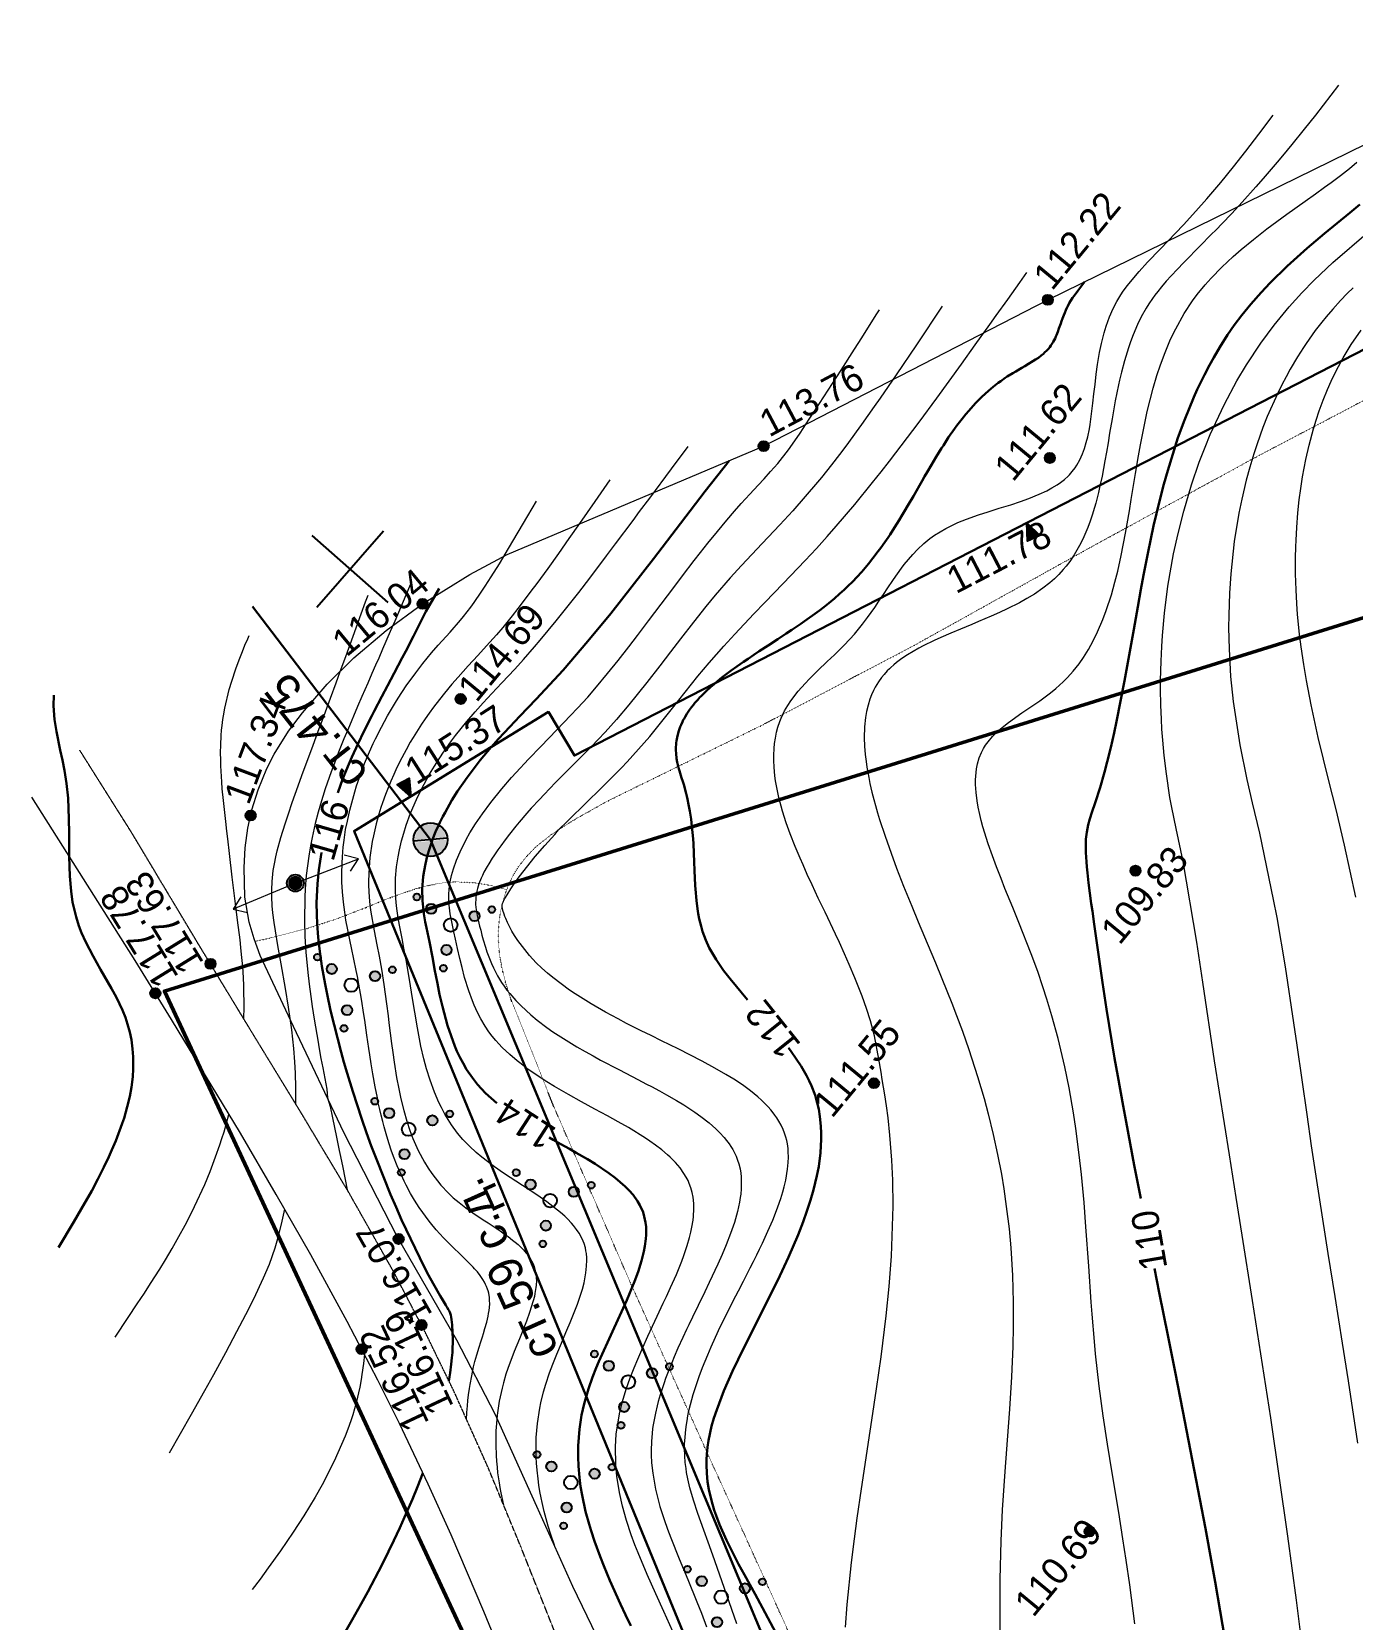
# Model space of a CAD drawing. Header units: millimetres. Extents: x -2893842 to -949497, y -1203244 to 262218.
# Drawn here: x -2591852 to -2552736, y -434286 to -387291 of the extents above; entities that cross this region are included whole.
import ezdxf

# ---------------------------------------------------------------- set-up
doc = ezdxf.new("R2010")
doc.units = ezdxf.units.MM
doc.linetypes.add('g5_05x2', pattern=[3.5, 2.5, -1])
doc.linetypes.add('g5_366', pattern=[0.85, 0.1, -0.75])
doc.layers.get('0').update_dxf_attribs({"lineweight": 5})
for name, color, linetype in [('!!!_ Размеры', 7, 'Continuous'), ('02_сетка', 253, 'Continuous'), ('07_Объекты электропередачи', 253, 'Continuous'), ('10_Границы покрытий и угодий', 253, 'Continuous'), ('13_Растительность', 253, 'Continuous'), ('19_Горизонтали', 253, 'Continuous'), ('31_Водопровод', 253, 'Continuous'), ('33_Газопровод', 253, 'Continuous'), ('44_Крышки колодцев', 253, 'Continuous'), ('61_Отметки высоты поверхности', 253, 'Continuous'), ('65_Границы', 253, 'Continuous')]:
    doc.layers.add(name, color=color, linetype=linetype)
doc.styles.add('LIKE17', font='d431.shx')
doc.styles.add('LIKE32', font='peteri.shx')
doc.styles.add('LIKE36', font='pragmai.shx')
doc.styles.add('Line_GUGK', font='')
doc.styles.get('Line_GUGK').set_extended_font_data('Bm431', italic=True)
doc.linetypes.add('g5_085a', pattern='A,0.001,[19,GUGK_2005.shx,S=1,R=180,X=0,Y=0],0.5,[18,GUGK_2005.shx,S=6,R=180,X=0,Y=0],0.5', length=1.001)
doc.linetypes.add('g5_121_g', pattern='A,4,-0.4,["Г",Line_GUGK,S=1,R=0,X=0,Y=-0.5],-1.2,12', length=17.6)
doc.linetypes.add('g5_122_v', pattern='A,1,-1,1.5,-0.4,["В",Line_GUGK,S=1,R=0,X=0,Y=-0.5],-1.5,1.5,-1,4,-1,4,-1,3', length=20.9)

# ---------------------------------------------------------------- blocks, each defined once
blk = doc.blocks.new('BL_333')
at = {"color": 0}
for p, q in [((0, -3), (0, 3)), ((-3, 0), (3, 0))]:
    blk.add_line(p, q, dxfattribs=at)
blk = doc.blocks.new('g5_117')
h = blk.add_hatch(color=255)
h.paths.add_polyline_path([(-0.299, 0.352), (0.352, -0.299, 0.177899), (0.463, 0, 0.639215)])
h.paths.add_polyline_path([(-0.352, 0.299, 0.177899), (-0.463, 0, 0.639215), (0.299, -0.352)])
at = {"color": 0}
blk.add_lwpolyline([(0.354, -0.354), (-0.354, 0.354)], dxfattribs=at)
blk.add_circle((0, 0), 0.5, dxfattribs=at)
blk = doc.blocks.new('g5_330')
blk.add_hatch(color=0).paths.add_polyline_path([(-0.15, 0, 1), (0.15, 0, 1)])
at = {"color": 0}
blk.add_circle((0, 0), 0.15, dxfattribs=at)
blk = doc.blocks.new('g5_330a')
blk.add_hatch(color=0).paths.add_polyline_path([(0, 0), (-0.2, 0.5), (0.2, 0.5)])
at = {"color": 0}
blk.add_lwpolyline([(0, 0), (-0.2, 0.5), (0.2, 0.5)], close=True, dxfattribs=at)
blk = doc.blocks.new('g5_106_1a')
h = blk.add_hatch(color=255)
edge = h.paths.add_edge_path()
edge.add_arc((0, 0), 0.212, 0, 360)
at = {"color": 0}
blk.add_circle((0, 0), 0.25, dxfattribs=at)
blk = doc.blocks.new('g5_115_1')
at = {"color": 0, "lineweight": 20}
for points in [[(0, 0), (2, 0)], [(1.647, -0.252), (2, 0), (1.647, 0.252)]]:
    blk.add_lwpolyline(points, dxfattribs=at)
blk = doc.blocks.new('g5_395_2')
h = blk.add_hatch(color=0)
h.paths.add_polyline_path([(-0.8, -0.375, 1), (-0.5, -0.375, 1)])
h.paths.add_polyline_path([(-1.026, -0.65, 1), (-1.226, -0.65, 1)])
h.paths.add_polyline_path([(0.8, -0.375, 1), (0.5, -0.375, 1)])
h.paths.add_polyline_path([(1.026, -0.65, 1), (1.226, -0.65, 1)])
h.paths.add_polyline_path([(0.15, 0.75, 1), (-0.15, 0.75, 1)])
h.paths.add_polyline_path([(0.1, 1.3, 1), (-0.1, 1.3, 1)])
at = {"color": 0}
for centre, radius in [((0, 1.3), 0.1), ((0, 0.75), 0.15), ((0, 0), 0.2), ((-0.65, -0.375), 0.15), ((0.65, -0.375), 0.15), ((-1.126, -0.65), 0.1), ((1.126, -0.65), 0.1)]:
    blk.add_circle(centre, radius, dxfattribs=at)
blk = doc.blocks.new('Топо_07.04.17')
at = {"layer": '02_сетка', "color": 3, "linetype": 'Continuous'}
for p, q in [((-684044, -215721), (-681823, -213705)), ((-681926, -215823), (-683942, -213602))]:
    blk.add_line(p, q, dxfattribs=at)
at = {"layer": '10_Границы покрытий и угодий', "color": 7, "linetype": 'g5_366', "lineweight": 20}
for points in [[(-673098, -248913), (-674385, -244933), (-675402, -241806), (-677065, -236643), (-678730, -231213), (-679642, -227881), (-679737, -227398), (-679792, -226986), (-679817, -226622), (-679816, -226293), (-679776, -225861), (-679713, -225531), (-679629, -225231), (-679489, -224863), (-679342, -224567), (-679190, -224319), (-678948, -224008), (-678657, -223720), (-678356, -223484), (-677902, -223198), (-677191, -222844), (-676145, -222404), (-671307, -220674), (-666612, -218854), (-661056, -216542), (-655901, -214446), (-651081, -212574)], [(-686976, -225347), (-686496, -225298), (-685412, -225145), (-684445, -224948), (-683637, -224732), (-682812, -224503), (-682071, -224338), (-681728, -224287), (-681338, -224256), (-680905, -224263), (-680337, -224351), (-679880, -224481), (-679392, -224668)]]:
    blk.add_lwpolyline(points, dxfattribs=at)
at = {"layer": '10_Границы покрытий и угодий', "color": 7, "linetype": 'g5_085a', "lineweight": 20}
blk.add_lwpolyline([(-679129, -247226), (-679772, -245385), (-680562, -242914), (-681483, -240061), (-682370, -237749), (-683767, -234524), (-684996, -231264), (-686129, -227982), (-686873, -225777), (-686994, -225272), (-687078, -224762), (-687123, -224018), (-687053, -223141), (-686948, -222564), (-686805, -221993), (-686628, -221465), (-686380, -220897), (-686047, -220300), (-685784, -219907), (-685285, -219281), (-684819, -218783), (-683995, -218028), (-683118, -217343), (-682077, -216644), (-680916, -215979), (-679426, -215275), (-678258, -214813), (-670352, -212482), (-661501, -209124), (-653238, -206181), (-644512, -203069)], dxfattribs=at)
at = {"layer": '10_Границы покрытий и угодий', "color": 7, "linetype": 'g5_05x2', "lineweight": 20}
blk.add_lwpolyline([(-679981, -248400), (-681171, -244043), (-681865, -241618), (-682607, -239288), (-683272, -237404), (-684002, -235519), (-685059, -233032), (-686179, -230569), (-687350, -228055), (-688677, -225181), (-690248, -221728), (-691495, -219143)], dxfattribs=at)
at = {"layer": '10_Границы покрытий и угодий', "color": 7, "linetype": 'Continuous', "lineweight": 20}
blk.add_lwpolyline([(-671532, -277285), (-672443, -275279), (-673871, -272094), (-674730, -270126), (-675878, -267394), (-676549, -265715), (-677183, -264042), (-678000, -261700), (-678900, -258807), (-679397, -257080), (-680695, -252276), (-681791, -248224), (-682473, -245827), (-683186, -243464), (-683692, -241889), (-684332, -240016), (-684822, -238670), (-685530, -236836), (-686382, -234757), (-687195, -232862), (-688045, -230946), (-689693, -227364), (-690570, -225513), (-693066, -220366)], dxfattribs=at)
at = {"layer": '19_Горизонтали', "color": 42, "linetype": 'Continuous', "lineweight": 20}
for points in [[(-654423, -227727), (-654583, -226156), (-654718, -225078), (-654833, -224215), (-654999, -222901), (-655102, -221920), (-655159, -221185), (-655185, -220706), (-655202, -220174), (-655206, -219810), (-655202, -219407), (-655197, -219213), (-655184, -218888), (-655160, -218483), (-655121, -218017), (-655068, -217540), (-655024, -217214), (-654996, -217027), (-654933, -216652), (-654850, -216223), (-654765, -215845), (-654685, -215522), (-654592, -215183), (-654437, -214682), (-654294, -214276), (-654109, -213808), (-654002, -213561), (-653879, -213295), (-653730, -212999), (-653568, -212700), (-653431, -212466), (-653247, -212173), (-653247, -212173), (-652998, -211813), (-652716, -211448), (-652380, -211062)], [(-652477, -209788), (-652665, -209938), (-652890, -210125), (-653147, -210351), (-653361, -210551), (-653512, -210700), (-653729, -210924), (-654044, -211274), (-654134, -211381), (-654343, -211638), (-654595, -211971), (-654745, -212182), (-654898, -212407), (-655056, -212652), (-655432, -213292), (-655599, -213603), (-655823, -214058), (-655952, -214341), (-656113, -214717), (-656262, -215094), (-656458, -215640), (-656587, -216038), (-656817, -216852), (-657030, -217791), (-657133, -218357), (-657229, -219007), (-657274, -219381), (-657331, -219999), (-657376, -220814), (-657387, -221558), (-657335, -222855), (-657240, -223900), (-657161, -224606), (-657053, -225520), (-656863, -227514), (-656824, -228060), (-656742, -229540), (-656678, -231210), (-656658, -231884), (-656599, -233955), (-656569, -234890), (-656531, -235930), (-656439, -238109), (-656381, -239396), (-656319, -240794), (-656271, -241920), (-656200, -243792)], [(-658502, -249473), (-658523, -248202), (-658562, -246289), (-658667, -242757), (-658811, -239244), (-658900, -237282), (-658952, -236161), (-659010, -234883), (-659131, -232063), (-659216, -229715), (-659254, -228517), (-659388, -226095), (-659489, -225103), (-659545, -224475), (-659565, -224172), (-659593, -223464), (-659595, -222914), (-659586, -222461), (-659573, -222139), (-659556, -221839), (-659525, -221428), (-659479, -220956), (-659450, -220703), (-659373, -220134), (-659302, -219699), (-659245, -219385), (-659111, -218735), (-658918, -217945), (-658646, -217021), (-658446, -216429), (-658206, -215794), (-657888, -215046), (-657584, -214407), (-657364, -213984), (-657170, -213632), (-656650, -212781), (-656203, -212137), (-655870, -211699), (-655378, -211112), (-654927, -210627), (-654421, -210139), (-653997, -209767), (-653597, -209440), (-652987, -208980), (-651833, -208196)], [(-663355, -248365), (-663376, -247197), (-663399, -246455), (-663423, -245817), (-663459, -245028), (-663511, -244024), (-663542, -243409), (-663562, -242988), (-663596, -242132), (-663616, -241251), (-663613, -240290), (-663606, -239921), (-663582, -239108), (-663568, -238752), (-663521, -237689), (-663470, -236520), (-663445, -235794), (-663429, -234970), (-663427, -234381), (-663441, -233594), (-663459, -233123), (-663505, -232373), (-663560, -231743), (-663663, -230886), (-663769, -230196), (-663860, -229692), (-663935, -229316), (-664038, -228844), (-664169, -228304), (-664430, -227340), (-664561, -226882), (-664727, -226295), (-664809, -225995), (-664904, -225634), (-664988, -225294), (-665071, -224927), (-665168, -224413), (-665198, -224215), (-665220, -224040), (-665241, -223812), (-665252, -223623), (-665254, -223377), (-665242, -223142), (-665227, -223004), (-665188, -222785), (-665162, -222680), (-665119, -222543), (-665044, -222364), (-665044, -222364), (-664967, -222223), (-664889, -222108), (-664820, -222021), (-664734, -221927), (-664581, -221783), (-664462, -221687), (-664336, -221596), (-664269, -221550), (-664072, -221427), (-663639, -221188), (-663454, -221091), (-663267, -220993), (-663077, -220892), (-662861, -220772), (-662732, -220695), (-662557, -220584), (-662318, -220414), (-662176, -220300), (-661994, -220137), (-661794, -219935), (-661642, -219763), (-661471, -219548), (-661300, -219309), (-661141, -219059), (-660945, -218715), (-660815, -218460), (-660612, -218013), (-660467, -217655), (-660348, -217337), (-660194, -216891), (-659992, -216250), (-659803, -215604), (-659711, -215277), (-659498, -214525), (-659352, -214017), (-659256, -213697), (-659136, -213314), (-659026, -212979), (-658945, -212745), (-658692, -212073), (-658541, -211718), (-658400, -211412), (-658224, -211064), (-658017, -210696), (-657832, -210402), (-657531, -209983), (-657245, -209641), (-657087, -209472), (-656821, -209212), (-656623, -209035), (-656267, -208743), (-655899, -208471), (-655640, -208292), (-655250, -208039), (-654813, -207773), (-654495, -207589), (-654177, -207408), (-653593, -207083), (-653273, -206905), (-652977, -206739), (-652764, -206618), (-652467, -206444), (-652180, -206265), (-651942, -206108)], [(-652227, -203785), (-653008, -204591), (-653381, -204965), (-653795, -205371), (-653952, -205522), (-654227, -205784), (-654759, -206278), (-655000, -206496), (-655454, -206898), (-655800, -207195), (-656124, -207467), (-656304, -207616), (-656482, -207762), (-656821, -208037), (-656998, -208179), (-657189, -208333), (-657383, -208490), (-657584, -208656), (-657787, -208828), (-657951, -208974), (-658112, -209123), (-658233, -209243), (-658332, -209345), (-658414, -209434), (-658538, -209579), (-658631, -209696), (-658805, -209938), (-658940, -210147), (-659107, -210439), (-659211, -210641), (-659289, -210806), (-659450, -211177), (-659575, -211498), (-659656, -211724), (-659702, -211858), (-659851, -212320), (-659922, -212555), (-660005, -212837), (-660125, -213256), (-660203, -213528), (-660282, -213803), (-660355, -214051), (-660492, -214492), (-660585, -214769), (-660653, -214962), (-660770, -215270), (-660821, -215394), (-660914, -215607), (-660993, -215776), (-661086, -215960), (-661230, -216216), (-661340, -216392), (-661431, -216525), (-661577, -216718), (-661726, -216892), (-661848, -217020), (-661944, -217112), (-662096, -217244), (-662234, -217351), (-662389, -217457), (-662606, -217590), (-662877, -217734), (-663115, -217845), (-663340, -217939), (-663724, -218082), (-663970, -218164), (-664219, -218243), (-664611, -218359), (-664821, -218420), (-665169, -218520), (-665470, -218608), (-665774, -218701), (-665981, -218768), (-666328, -218891), (-666461, -218943), (-666810, -219097), (-666934, -219160), (-667039, -219217), (-667163, -219291), (-667247, -219344), (-667346, -219414), (-667390, -219447), (-667462, -219504), (-667571, -219598), (-667656, -219683), (-667757, -219795), (-667816, -219868), (-667869, -219940), (-667933, -220035), (-668005, -220156), (-668069, -220280), (-668144, -220451), (-668208, -220629), (-668259, -220804), (-668319, -221078), (-668364, -221394), (-668383, -221639), (-668392, -221890), (-668391, -222097), (-668385, -222265), (-668366, -222577), (-668349, -222762), (-668319, -223022), (-668224, -223642), (-668187, -223845), (-668082, -224360), (-667962, -224879), (-667848, -225333), (-667700, -225889), (-667526, -226510), (-667388, -226990), (-667118, -227914), (-667020, -228251), (-666882, -228733), (-666670, -229498), (-666574, -229868), (-666453, -230354), (-666326, -230911), (-666159, -231732), (-666042, -232405), (-665971, -232874), (-665891, -233498), (-665830, -234099), (-665785, -234692), (-665762, -235126), (-665746, -235654), (-665742, -236324), (-665754, -236886), (-665795, -237703), (-665861, -238491), (-665941, -239212), (-666019, -239796), (-666158, -240687), (-666327, -241629), (-666425, -242145), (-666675, -243449), (-666877, -244565), (-667023, -245475), (-667180, -246604), (-667294, -247557), (-667370, -248268)], [(-671880, -247498), (-671759, -246836), (-671495, -245615), (-671328, -244924), (-671176, -244324), (-670951, -243473), (-670763, -242777), (-670587, -242132), (-670415, -241497), (-670172, -240590), (-669932, -239660), (-669647, -238473), (-669461, -237615), (-669293, -236730), (-669077, -235270), (-669000, -234504), (-668959, -233911), (-668933, -233170), (-668932, -232650), (-668941, -232296), (-668954, -231968), (-668976, -231507), (-668986, -231286), (-669005, -230894), (-669061, -230194), (-669128, -229737), (-669200, -229368), (-669288, -228984), (-669438, -228426), (-669562, -228009), (-669664, -227688), (-669780, -227333), (-669866, -227078), (-670099, -226397), (-670251, -225959), (-670389, -225550), (-670497, -225222), (-670590, -224931), (-670654, -224721), (-670759, -224360), (-670861, -223977), (-670942, -223634), (-671012, -223285), (-671075, -222871), (-671102, -222614), (-671118, -222364), (-671122, -222212), (-671118, -221955), (-671104, -221758), (-671087, -221608), (-671054, -221408), (-671021, -221260), (-670980, -221106), (-670924, -220939), (-670868, -220798), (-670794, -220638), (-670739, -220537), (-670682, -220440), (-670618, -220341), (-670505, -220187), (-670400, -220061), (-670153, -219806), (-669927, -219603), (-669780, -219480), (-669675, -219395), (-669506, -219263), (-669202, -219030), (-668967, -218851), (-668823, -218739), (-668662, -218611), (-668463, -218446), (-668308, -218310), (-668173, -218185), (-668036, -218049), (-667866, -217870), (-667619, -217593), (-667476, -217428), (-667295, -217213), (-667190, -217087), (-666972, -216832), (-666703, -216533), (-666607, -216434), (-666325, -216165), (-666168, -216032), (-665961, -215876), (-665771, -215753), (-665616, -215666), (-665269, -215509), (-664890, -215379), (-664629, -215307), (-664260, -215221), (-663967, -215161), (-663624, -215094), (-663276, -215027), (-662980, -214966), (-662724, -214906), (-662400, -214816), (-662168, -214738), (-662007, -214673), (-661847, -214598), (-661738, -214540), (-661613, -214463), (-661492, -214377), (-661447, -214341), (-661356, -214260), (-661260, -214159), (-661194, -214081), (-661089, -213935), (-660991, -213770), (-660916, -213620), (-660844, -213452), (-660782, -213289), (-660706, -213055), (-660671, -212938), (-660515, -212312), (-660455, -212047), (-660392, -211770), (-660322, -211474), (-660250, -211192), (-660150, -210844), (-660066, -210587), (-659952, -210286), (-659869, -210095), (-659738, -209831), (-659738, -209831), (-659606, -209602), (-659477, -209407), (-659371, -209265), (-659276, -209149), (-659122, -208978), (-658715, -208593), (-658436, -208354), (-658022, -208012), (-657259, -207373), (-656847, -207013), (-656484, -206684), (-656021, -206251), (-655593, -205834), (-655171, -205411), (-654732, -204955), (-654250, -204441)], [(-675069, -247037), (-675319, -245926), (-675549, -244928), (-675640, -244539), (-675728, -244169), (-675849, -243655), (-675935, -243248), (-675996, -242879), (-676029, -242600), (-676043, -242410), (-676048, -242296), (-676050, -242119), (-676043, -241920), (-676024, -241705), (-676016, -241637), (-676007, -241573), (-675973, -241372), (-675924, -241143), (-675887, -240997), (-675857, -240891), (-675815, -240753), (-675754, -240569), (-675589, -240142), (-675354, -239629), (-675226, -239379), (-675030, -239020), (-674904, -238801), (-674629, -238345), (-674423, -238020), (-674261, -237770), (-674097, -237520), (-673913, -237243), (-673733, -236972), (-673613, -236792), (-673489, -236604), (-673376, -236433), (-673255, -236245), (-673152, -236085), (-673050, -235923), (-672847, -235589), (-672667, -235275), (-672564, -235085), (-672470, -234901), (-672358, -234668), (-672276, -234480), (-672218, -234335), (-672149, -234141), (-672058, -233827), (-672017, -233631), (-671995, -233480), (-671982, -233325), (-671978, -233218), (-671981, -233086), (-671989, -232984), (-672003, -232880), (-672027, -232760), (-672057, -232646), (-672102, -232511), (-672154, -232386), (-672205, -232281), (-672252, -232195), (-672298, -232118), (-672356, -232028), (-672427, -231926), (-672528, -231796), (-672602, -231707), (-672699, -231598), (-672788, -231505), (-672894, -231399), (-672998, -231301), (-673111, -231200), (-673345, -231003), (-673562, -230833), (-673861, -230612), (-674210, -230368), (-674876, -229928), (-675339, -229630), (-675633, -229442), (-675906, -229266), (-676310, -229001), (-676544, -228843), (-676895, -228599), (-677293, -228306), (-677436, -228196), (-677728, -227960), (-677879, -227831), (-678110, -227623), (-678328, -227411), (-678473, -227261), (-678621, -227096), (-678771, -226916), (-678943, -226686), (-679241, -226202), (-679321, -226042), (-679379, -225910), (-679438, -225761), (-679481, -225638), (-679519, -225512), (-679536, -225450), (-679552, -225382), (-679574, -225266), (-679582, -225203), (-679583, -225179), (-679583, -225154), (-679578, -225111), (-679564, -225063), (-679544, -225020), (-679528, -224992), (-679508, -224961), (-679482, -224925), (-679403, -224824), (-679271, -224661), (-679176, -224549), (-679098, -224459), (-678986, -224334), (-678448, -223786), (-678129, -223492), (-677797, -223204), (-677667, -223081), (-677379, -222860), (-677259, -222764), (-676856, -222448), (-676184, -221925), (-675935, -221729), (-675608, -221466), (-675425, -221314), (-674670, -220638), (-673913, -219882), (-673055, -219022), (-672679, -218668), (-672187, -218227), (-671825, -217913), (-671197, -217385), (-670837, -217087), (-670233, -216589), (-669512, -215986), (-669139, -215664), (-668788, -215354), (-668485, -215079), (-667867, -214501), (-667266, -213915), (-666981, -213629), (-666698, -213342), (-665693, -212291), (-665092, -211645), (-664257, -210732), (-663784, -210210), (-663288, -209659), (-663070, -209417), (-662678, -208980), (-662270, -208524), (-662027, -208252)], [(-676918, -247252), (-677179, -246429), (-677358, -245877), (-677545, -245284), (-677739, -244618), (-677806, -244365), (-677879, -244061), (-677970, -243624), (-678040, -243191), (-678086, -242774), (-678108, -242289), (-678102, -241943), (-678054, -241421), (-677987, -241047), (-677827, -240466), (-677694, -240108), (-677544, -239763), (-677389, -239442), (-677242, -239160), (-677106, -238914), (-676920, -238592), (-676728, -238272), (-676560, -237996), (-676387, -237716), (-676165, -237359), (-676049, -237169), (-675896, -236915), (-675684, -236551), (-675481, -236178), (-675400, -236017), (-675400, -236017), (-675269, -235738), (-675176, -235514), (-675117, -235357), (-675071, -235218), (-675013, -235011), (-674988, -234903), (-674951, -234682), (-674937, -234520), (-674935, -234335), (-674946, -234195), (-674967, -234058), (-675000, -233923), (-675029, -233832), (-675071, -233723), (-675124, -233607), (-675222, -233432), (-675340, -233257), (-675479, -233080), (-675545, -233004), (-675697, -232843), (-675866, -232680), (-676018, -232543), (-676143, -232437), (-676606, -232073), (-676888, -231867), (-677184, -231657), (-677530, -231415), (-677898, -231159), (-678262, -230899), (-678641, -230618), (-678856, -230452), (-679169, -230194), (-679397, -229992), (-679555, -229842), (-679656, -229741), (-679852, -229532), (-680050, -229295), (-680142, -229174), (-680217, -229069), (-680309, -228929), (-680391, -228791), (-680487, -228609), (-680591, -228378), (-680663, -228189), (-680740, -227955), (-680777, -227826), (-680851, -227518), (-680926, -227115), (-680970, -226810), (-681004, -226538), (-681036, -226236), (-681065, -225956), (-681088, -225733), (-681118, -225434), (-681136, -225194), (-681141, -225013), (-681136, -224849), (-681109, -224600), (-681061, -224367), (-681029, -224251), (-680967, -224065), (-680891, -223876), (-680773, -223630), (-680642, -223396), (-680420, -223058), (-680288, -222878), (-680089, -222628), (-679857, -222359), (-679572, -222054), (-679203, -221689), (-678879, -221390), (-678727, -221255), (-678319, -220906), (-677917, -220573), (-677382, -220136), (-676932, -219763), (-676705, -219570), (-676368, -219273), (-676077, -219005), (-675704, -218649), (-675347, -218298), (-674985, -217931), (-674693, -217630), (-674320, -217238), (-673897, -216791), (-673469, -216338), (-673171, -216024), (-672776, -215614), (-672567, -215400), (-672318, -215149), (-672000, -214835), (-671686, -214535), (-671428, -214294), (-671207, -214094), (-670922, -213843), (-670643, -213607), (-670446, -213440), (-670231, -213254), (-669989, -213034), (-669635, -212671), (-669415, -212424), (-669238, -212220), (-668918, -211841), (-668715, -211598), (-668415, -211234), (-667815, -210500), (-667355, -209933), (-667104, -209624), (-666600, -208998), (-666484, -208855)], [(-664634, -208960), (-665518, -210007), (-666218, -210825), (-666765, -211454), (-666967, -211684), (-667402, -212171), (-667580, -212367), (-667903, -212717), (-668151, -212979), (-668417, -213254), (-668755, -213593), (-668884, -213719), (-669706, -214477), (-670140, -214852), (-670526, -215177), (-670722, -215342), (-671403, -215917), (-671772, -216240), (-672273, -216700), (-672587, -217002), (-673008, -217423), (-673446, -217872), (-673777, -218217), (-674138, -218592), (-674576, -219041), (-675180, -219639), (-675599, -220031), (-675973, -220361), (-676433, -220746), (-676773, -221021), (-677319, -221456), (-677492, -221595), (-677599, -221681), (-677978, -221993), (-678133, -222123), (-678400, -222354), (-678543, -222483), (-678801, -222721), (-678916, -222832), (-679127, -223042), (-679275, -223196), (-679426, -223360), (-679520, -223466), (-679661, -223630), (-679717, -223697), (-679835, -223845), (-679896, -223925), (-680006, -224081), (-680061, -224167), (-680109, -224247), (-680195, -224408), (-680252, -224538), (-680280, -224615), (-680307, -224698), (-680335, -224814), (-680359, -224995), (-680363, -225089), (-680359, -225213), (-680349, -225334), (-680313, -225648), (-680296, -225774), (-680275, -225924), (-680253, -226061), (-680213, -226287), (-680183, -226431), (-680158, -226537), (-680088, -226792), (-680045, -226925), (-680001, -227049), (-679951, -227173), (-679855, -227379), (-679792, -227497), (-679721, -227621), (-679651, -227734), (-679493, -227963), (-679360, -228135), (-679101, -228432), (-678933, -228607), (-678675, -228852), (-678507, -229001), (-678224, -229238), (-677856, -229523), (-677622, -229696), (-677408, -229849), (-677201, -229994), (-676696, -230337), (-676321, -230588), (-676165, -230692), (-675924, -230855), (-675794, -230943), (-675573, -231096), (-675379, -231234), (-675101, -231438), (-674900, -231593), (-674598, -231842), (-674438, -231985), (-674215, -232203), (-674039, -232397), (-673932, -232529), (-673821, -232684), (-673760, -232777), (-673695, -232889), (-673652, -232972), (-673610, -233062), (-673558, -233195), (-673532, -233274), (-673500, -233395), (-673477, -233510), (-673459, -233660), (-673453, -233791), (-673454, -233893), (-673465, -234051), (-673493, -234250), (-673524, -234403), (-673548, -234500), (-673587, -234639), (-673676, -234902), (-673803, -235214), (-673951, -235528), (-674119, -235850), (-674270, -236119), (-674430, -236391), (-674744, -236901), (-674909, -237162), (-675150, -237540), (-675354, -237862), (-675487, -238073), (-675568, -238204), (-675703, -238425), (-675884, -238727), (-676025, -238974), (-676117, -239138), (-676274, -239434), (-676348, -239581), (-676408, -239703), (-676563, -240043), (-676642, -240234), (-676688, -240352), (-676765, -240563), (-676870, -240903), (-676896, -241002), (-676932, -241150), (-676977, -241377), (-677016, -241656), (-677028, -241779), (-677042, -242012), (-677044, -242324), (-677014, -242799), (-676941, -243325), (-676863, -243725), (-676796, -244014), (-676728, -244285), (-676550, -244930), (-676458, -245248), (-676366, -245564), (-676174, -246248), (-676080, -246601), (-675972, -247015)], [(-680179, -244113), (-680249, -243786), (-680298, -243525), (-680365, -243086), (-680396, -242818), (-680410, -242672), (-680424, -242479), (-680434, -242295), (-680439, -242104), (-680438, -241848), (-680431, -241641), (-680420, -241457), (-680400, -241240), (-680381, -241080), (-680351, -240877), (-680270, -240471), (-680151, -240032), (-680100, -239874), (-679985, -239560), (-679896, -239348), (-679742, -239020), (-679617, -238776), (-679466, -238495), (-679296, -238189), (-679192, -238007), (-679093, -237831), (-678969, -237609), (-678794, -237285), (-678696, -237093), (-678600, -236895), (-678501, -236669), (-678431, -236488), (-678340, -236200), (-678298, -236010), (-678272, -235835), (-678267, -235768), (-678263, -235635), (-678267, -235552), (-678274, -235471), (-678297, -235336), (-678337, -235191), (-678410, -235012), (-678470, -234896), (-678550, -234766), (-678599, -234694), (-678701, -234558), (-678777, -234468), (-678891, -234341), (-679257, -233985), (-679527, -233749), (-679711, -233595), (-679915, -233426), (-680436, -232992), (-680675, -232783), (-681021, -232453), (-681173, -232293), (-681349, -232089), (-681518, -231866), (-681651, -231665), (-681803, -231399), (-681961, -231064), (-682042, -230863), (-682099, -230701), (-682195, -230387), (-682284, -230017), (-682350, -229671), (-682395, -229369), (-682440, -228981), (-682484, -228437), (-682510, -227966), (-682528, -227558), (-682544, -227175), (-682565, -226750), (-682585, -226401), (-682613, -226047), (-682638, -225757), (-682663, -225456), (-682684, -225145), (-682694, -224779), (-682689, -224560), (-682671, -224299), (-682625, -223956), (-682557, -223625), (-682482, -223342), (-682417, -223135), (-682325, -222877), (-682238, -222663), (-682137, -222436), (-681969, -222100), (-681750, -221715), (-681640, -221538), (-681476, -221290), (-681277, -221010), (-681109, -220790), (-680819, -220437), (-680686, -220284), (-680521, -220104), (-680387, -219963), (-680009, -219590), (-679732, -219334), (-679459, -219092), (-679173, -218846), (-678847, -218570), (-678422, -218207), (-678131, -217952), (-677763, -217619), (-677574, -217442), (-677037, -216925), (-676283, -216165), (-675910, -215780), (-675343, -215184), (-675036, -214860), (-674443, -214229), (-674220, -213992), (-673878, -213627), (-673140, -212841), (-672570, -212238)], [(-682344, -240115), (-682311, -239917), (-682274, -239721), (-682240, -239563), (-682203, -239403), (-682155, -239214), (-682123, -239099), (-682047, -238849), (-681959, -238592), (-681905, -238445), (-681827, -238248), (-681736, -238034), (-681668, -237883), (-681604, -237741), (-681561, -237644), (-681498, -237501), (-681426, -237323), (-681363, -237147), (-681340, -237071), (-681318, -236993), (-681297, -236903), (-681278, -236796), (-681267, -236694), (-681264, -236606), (-681264, -236606), (-681269, -236479), (-681279, -236409), (-681289, -236358), (-681310, -236278), (-681332, -236210), (-681360, -236137), (-681397, -236054), (-681429, -235991), (-681466, -235924), (-681534, -235813), (-681603, -235712), (-681642, -235658), (-681715, -235561), (-681828, -235419), (-682002, -235209), (-682145, -235040), (-682262, -234897), (-682413, -234704), (-682510, -234572), (-682602, -234439), (-682752, -234209), (-682810, -234114), (-682943, -233883), (-683027, -233724), (-683140, -233492), (-683235, -233281), (-683336, -233029), (-683383, -232903), (-683448, -232715), (-683537, -232427), (-683616, -232135), (-683661, -231944), (-683703, -231748), (-683748, -231516), (-683794, -231236), (-683818, -231074), (-683842, -230884), (-683863, -230712), (-683884, -230507), (-683897, -230362), (-683924, -230024), (-683947, -229638), (-683962, -229339), (-683973, -229074), (-683980, -228879), (-683994, -228484), (-684010, -228032), (-684018, -227801), (-684033, -227466), (-684046, -227231), (-684063, -226952), (-684079, -226729), (-684095, -226544), (-684161, -225856), (-684199, -225434), (-684208, -225320), (-684228, -225031), (-684239, -224794), (-684244, -224495), (-684239, -224187), (-684221, -223895), (-684196, -223649), (-684152, -223333), (-684122, -223160), (-684093, -223012), (-684063, -222872), (-684015, -222670), (-683934, -222360), (-683856, -222117), (-683751, -221810), (-683541, -221282), (-683468, -221116), (-683358, -220882), (-683252, -220668), (-683156, -220486), (-683046, -220284), (-682974, -220159), (-682834, -219925), (-682753, -219795), (-682539, -219467), (-682322, -219159), (-682047, -218796), (-681952, -218677), (-681671, -218341), (-681350, -217985), (-681107, -217734), (-680813, -217448), (-680596, -217250), (-680198, -216901), (-679852, -216588), (-679751, -216490), (-679508, -216240), (-679394, -216115), (-679150, -215836), (-679015, -215674), (-678807, -215418), (-678524, -215061), (-678199, -214640), (-677527, -213747), (-677223, -213336)], [(-674993, -212960), (-675502, -213542), (-676026, -214139), (-676390, -214550), (-676753, -214957), (-677117, -215360), (-677486, -215761), (-677685, -215974), (-677876, -216175), (-678128, -216435), (-678324, -216633), (-678637, -216939), (-678849, -217139), (-679064, -217335), (-679271, -217519), (-679459, -217684), (-679778, -217959), (-680119, -218257), (-680325, -218444), (-680572, -218678), (-680741, -218846), (-680944, -219058), (-681089, -219217), (-681223, -219369), (-681347, -219514), (-681638, -219876), (-681740, -220010), (-681889, -220216), (-682112, -220542), (-682259, -220773), (-682336, -220900), (-682447, -221091), (-682649, -221466), (-682763, -221699), (-682823, -221829), (-682907, -222021), (-683018, -222297), (-683139, -222641), (-683190, -222802), (-683313, -223268), (-683372, -223558), (-683403, -223744), (-683432, -223965), (-683443, -224064), (-683459, -224272), (-683469, -224563), (-683467, -224814), (-683434, -225438), (-683401, -225853), (-683373, -226196), (-683346, -226588), (-683326, -227047), (-683326, -227047), (-683313, -227627), (-683309, -227984), (-683307, -228195), (-683300, -228805), (-683294, -229080), (-683285, -229367), (-683263, -229824), (-683238, -230162), (-683208, -230465), (-683161, -230823), (-683107, -231141), (-683045, -231434), (-682983, -231675), (-682869, -232041), (-682725, -232407), (-682636, -232597), (-682548, -232767), (-682318, -233140), (-682122, -233401), (-681994, -233552), (-681839, -233716), (-681657, -233891), (-681473, -234056), (-681189, -234297), (-681056, -234407), (-680887, -234548), (-680724, -234687), (-680616, -234782), (-680510, -234879), (-680392, -234993), (-680321, -235066), (-680246, -235147), (-680139, -235275), (-680102, -235323), (-680032, -235425), (-679978, -235514), (-679937, -235591), (-679875, -235742), (-679845, -235847), (-679824, -235965), (-679817, -236073), (-679819, -236184), (-679827, -236275), (-679847, -236401), (-679862, -236470), (-679910, -236644), (-679939, -236731), (-679984, -236854), (-680130, -237183), (-680254, -237429), (-680521, -237920), (-680621, -238100), (-680716, -238275), (-680959, -238752), (-681034, -238916), (-681138, -239166), (-681196, -239318), (-681319, -239690), (-681376, -239888), (-681427, -240097), (-681478, -240333), (-681516, -240551), (-681547, -240767), (-681570, -240962), (-681594, -241276), (-681602, -241447), (-681606, -241626), (-681606, -241788), (-681602, -241970), (-681597, -242092), (-681589, -242233), (-681578, -242390), (-681538, -242761)], [(-686313, -230280), (-686260, -229783), (-686226, -229357), (-686207, -229023), (-686194, -228633), (-686189, -228078), (-686204, -227394), (-686231, -226836), (-686278, -226100), (-686315, -225544), (-686339, -225111), (-686348, -224854), (-686352, -224565), (-686348, -224363), (-686332, -224094), (-686311, -223893), (-686272, -223646), (-686200, -223327), (-686146, -223137), (-686081, -222936), (-686018, -222761), (-685867, -222381), (-685696, -221988), (-685565, -221705), (-685415, -221390), (-685299, -221149), (-684991, -220526), (-684627, -219802), (-684415, -219380), (-684268, -219090), (-684139, -218834), (-683943, -218446), (-683724, -218011), (-683564, -217691), (-683352, -217269), (-683070, -216704), (-682757, -216073), (-682588, -215733), (-682493, -215541)], [(-681208, -215362), (-681514, -215908), (-681794, -216398), (-681960, -216689), (-682246, -217183), (-682390, -217432), (-682503, -217626), (-682641, -217864), (-682798, -218133), (-683011, -218501), (-683174, -218785), (-683541, -219434), (-683681, -219687), (-683886, -220067), (-684005, -220296), (-684169, -220618), (-684397, -221095), (-684590, -221532), (-684685, -221763), (-684810, -222086), (-684949, -222486), (-685023, -222721), (-685110, -223021), (-685247, -223583), (-685323, -223969), (-685365, -224217), (-685453, -224907), (-685492, -225377), (-685516, -225837), (-685527, -226441), (-685526, -226787), (-685519, -227155), (-685509, -227459), (-685494, -227834), (-685457, -228521), (-685448, -228662), (-685424, -229011), (-685403, -229299), (-685353, -229941), (-685366, -230192), (-685310, -230455), (-685280, -230797), (-685228, -231382), (-685192, -231779), (-685176, -231960), (-685147, -232291), (-685089, -232966)], [(-687564, -227592), (-687513, -227238), (-687456, -226681), (-687451, -226613), (-687436, -226385), (-687421, -226050), (-687412, -225688), (-687410, -225486), (-687410, -225252), (-687415, -224663), (-687421, -224264), (-687421, -224264), (-687430, -223382), (-687434, -222677), (-687435, -222238), (-687436, -222009), (-687436, -221725), (-687434, -221103), (-687428, -220751), (-687421, -220546), (-687395, -220071), (-687381, -219904), (-687358, -219677), (-687330, -219459), (-687285, -219182), (-687255, -219024), (-687225, -218886), (-687182, -218711), (-687154, -218605), (-687089, -218389), (-686894, -217852), (-686794, -217617), (-686631, -217267), (-686504, -217015), (-686381, -216784), (-686282, -216606), (-686180, -216426), (-686124, -216329)], [(-692413, -236523), (-691960, -235991), (-691649, -235622), (-691406, -235329), (-691191, -235066), (-690875, -234671), (-690674, -234413), (-690442, -234106), (-690201, -233777), (-689980, -233461), (-689815, -233218), (-689638, -232944), (-689268, -232333), (-689067, -231970), (-688854, -231558), (-688690, -231217), (-688606, -231034), (-688522, -230845), (-688319, -230351)], [(-691195, -240110), (-690418, -239045), (-689951, -238396), (-689634, -237951), (-689205, -237342), (-688808, -236768), (-688488, -236294), (-688205, -235861), (-687844, -235278), (-687627, -234894), (-687401, -234432), (-687268, -234102), (-687111, -233668), (-686996, -233327)], [(-685134, -237861), (-685190, -238124), (-685272, -238447), (-685313, -238594), (-685379, -238808), (-685541, -239264), (-685680, -239598), (-685732, -239714), (-685834, -239932), (-685974, -240207), (-686378, -240907), (-686811, -241556), (-687059, -241897), (-687459, -242414), (-687822, -242856), (-688262, -243364), (-688675, -243823), (-688955, -244125), (-689221, -244407)]]:
    blk.add_lwpolyline(points, dxfattribs=at)
at = {"layer": '19_Горизонтали', "color": 42, "linetype": 'Continuous', "lineweight": 30}
for points in [[(-661765, -235867), (-661844, -234870), (-661941, -233561), (-661974, -233082), (-662031, -232197), (-662063, -231654), (-662135, -230188), (-662164, -229390), (-662179, -228904), (-662196, -228343), (-662217, -227647), (-662228, -227253), (-662235, -227024), (-662248, -226406), (-662248, -226112), (-662245, -225930), (-662240, -225781), (-662224, -225512), (-662204, -225303), (-662177, -225121), (-662132, -224913), (-662065, -224699), (-662000, -224536), (-661916, -224354), (-661783, -224076), (-661590, -223643), (-661410, -223209), (-661294, -222910), (-661141, -222499), (-660994, -222082), (-660883, -221755), (-660512, -220585), (-660070, -219105), (-659878, -218457), (-659727, -217955), (-659602, -217546), (-659405, -216923), (-659267, -216501), (-659140, -216129), (-658885, -215417), (-658699, -214932), (-658541, -214543), (-658132, -213623), (-657880, -213117), (-657530, -212478), (-657402, -212263), (-657143, -211853), (-656960, -211583), (-656810, -211373), (-656599, -211093), (-656328, -210759), (-656098, -210497), (-655840, -210222), (-655544, -209932), (-655200, -209620), (-654902, -209369), (-654344, -208935), (-653692, -208469), (-653135, -208094), (-652322, -207570), (-652001, -207365)], [(-660365, -208720), (-660487, -208852), (-660589, -208962), (-660709, -209092), (-660763, -209152), (-660825, -209225), (-660882, -209298), (-660947, -209392), (-660958, -209409), (-661008, -209491), (-661046, -209560), (-661082, -209627), (-661132, -209727), (-661168, -209803), (-661200, -209868), (-661219, -209909), (-661242, -209957), (-661267, -210008), (-661315, -210103), (-661366, -210198), (-661385, -210231), (-661416, -210282), (-661449, -210332), (-661482, -210379), (-661496, -210398), (-661561, -210478), (-661600, -210520), (-661648, -210568), (-661699, -210613), (-661770, -210667), (-661809, -210695), (-661886, -210745), (-661971, -210795), (-662059, -210842), (-662144, -210884), (-662282, -210947), (-662401, -210999), (-662489, -211037), (-662545, -211061), (-662685, -211122), (-662777, -211163), (-662952, -211247), (-663014, -211279), (-663158, -211358), (-663240, -211405), (-663403, -211506), (-663550, -211604), (-663766, -211761), (-663865, -211838), (-663975, -211928), (-663975, -211928), (-664198, -212126), (-664298, -212219), (-664423, -212342), (-664593, -212519), (-664679, -212613), (-664878, -212838), (-665060, -213057), (-665122, -213134), (-665305, -213367), (-665475, -213589), (-665626, -213791), (-665717, -213914), (-665803, -214031), (-665895, -214156), (-666110, -214449), (-666302, -214707), (-666423, -214867), (-666525, -214999), (-666609, -215106), (-666771, -215309), (-666771, -215309), (-666927, -215498), (-666996, -215580), (-667111, -215713), (-667244, -215862), (-667331, -215956), (-667331, -215956), (-667510, -216143), (-667660, -216292), (-667769, -216396), (-667886, -216503), (-668051, -216648), (-668180, -216756), (-668340, -216884), (-668459, -216974), (-668609, -217083), (-668779, -217199), (-668956, -217314), (-669119, -217416), (-669260, -217500), (-669408, -217585), (-669739, -217769), (-669852, -217830), (-670137, -217978), (-670318, -218071), (-670579, -218203), (-670885, -218357), (-671164, -218497), (-671337, -218586), (-671519, -218680), (-671661, -218755), (-671880, -218874), (-672052, -218970), (-672182, -219046), (-672354, -219150), (-672404, -219181), (-672510, -219249), (-672567, -219286), (-672618, -219321), (-672724, -219394), (-672860, -219493), (-672950, -219562), (-673040, -219634), (-673066, -219656), (-673137, -219718), (-673168, -219746), (-673230, -219802), (-673284, -219855), (-673348, -219920), (-673415, -219992), (-673481, -220069), (-673508, -220102), (-673566, -220176), (-673605, -220231), (-673630, -220267), (-673661, -220315), (-673713, -220401), (-673744, -220457), (-673772, -220513), (-673813, -220602), (-673872, -220759), (-673900, -220859), (-673913, -220912), (-673925, -220970), (-673936, -221032), (-673948, -221132), (-673955, -221233), (-673956, -221375), (-673950, -221484), (-673935, -221609), (-673924, -221686), (-673913, -221754), (-673873, -221966), (-673852, -222076), (-673835, -222168), (-673793, -222439), (-673783, -222515), (-673772, -222606), (-673757, -222768), (-673742, -222974), (-673733, -223208), (-673731, -223433), (-673736, -223700), (-673745, -223923), (-673763, -224227), (-673781, -224474), (-673801, -224730), (-673832, -225171), (-673838, -225287), (-673848, -225622), (-673845, -225871), (-673838, -226012), (-673825, -226173), (-673797, -226386), (-673767, -226556), (-673704, -226816), (-673625, -227057), (-673563, -227213), (-673466, -227426), (-673282, -227772), (-673120, -228041), (-672673, -228711)], [(-680401, -230914), (-680551, -230753), (-680696, -230581), (-680901, -230302), (-681031, -230093), (-681174, -229820), (-681260, -229628), (-681325, -229463), (-681397, -229255), (-681445, -229099), (-681592, -228465), (-681679, -227892), (-681718, -227529), (-681748, -227193), (-681767, -226952), (-681777, -226818), (-681808, -226407), (-681846, -225946), (-681885, -225526), (-681900, -225346), (-681914, -225100), (-681917, -224998), (-681914, -224719), (-681881, -224373), (-681809, -224004), (-681765, -223836), (-681703, -223638), (-681623, -223421), (-681534, -223211), (-681482, -223098), (-681407, -222946), (-681294, -222734), (-681179, -222539), (-681137, -222471), (-681028, -222301), (-680953, -222191), (-680709, -221856), (-680512, -221609), (-680187, -221234), (-679743, -220775), (-679375, -220426), (-679134, -220209), (-678759, -219885), (-678429, -219608), (-677895, -219165), (-676999, -218396), (-676174, -217635), (-675408, -216891), (-673969, -215425), (-673062, -214481), (-672221, -213614), (-671420, -212797)], [(-680377, -215585), (-680850, -216218), (-681291, -216900), (-681568, -217313), (-681695, -217500), (-681987, -217926), (-682223, -218270), (-682426, -218567), (-682704, -218979), (-682789, -219107), (-683072, -219541), (-683281, -219875), (-683510, -220256), (-683625, -220454), (-683844, -220851), (-684046, -221252)], [(-693783, -233696), (-693242, -232993), (-692983, -232647), (-692615, -232139), (-692394, -231817), (-692175, -231484), (-691995, -231195), (-691883, -231006), (-691739, -230752), (-691493, -230267), (-691420, -230109), (-691286, -229786), (-691180, -229489), (-691101, -229225), (-691028, -228925), (-690986, -228693), (-690945, -228343), (-690935, -228102), (-690941, -227832), (-690963, -227598), (-691000, -227361), (-691045, -227153), (-691106, -226932), (-691243, -226536), (-691353, -226260), (-691613, -225657), (-691787, -225249), (-691957, -224806), (-692049, -224518), (-692106, -224307), (-692162, -224031), (-692212, -223589), (-692223, -223261), (-692211, -222814), (-692163, -222228), (-692163, -222228), (-692122, -221853), (-692088, -221550), (-692042, -221119), (-691999, -220512), (-691993, -220076), (-692012, -219683), (-692038, -219380), (-692068, -219074), (-692068, -219074), (-692117, -218518), (-692132, -218154), (-692117, -217745), (-692072, -217431)], [(-684725, -222957), (-684859, -223460), (-684946, -223868), (-685032, -224421), (-685069, -224769), (-685088, -225044), (-685103, -225433), (-685105, -225781), (-685091, -226299), (-685058, -226845), (-685032, -227145), (-684982, -227633), (-684928, -228071), (-684809, -228897), (-684761, -229195), (-684702, -229534), (-684600, -230088), (-684424, -230934), (-684329, -231355), (-684235, -231748), (-684130, -232164), (-683831, -233246), (-683712, -233642), (-683589, -234032), (-683184, -235207), (-683096, -235442), (-682978, -235746), (-682874, -236004), (-682711, -236389), (-682670, -236481), (-682577, -236684), (-682557, -236727), (-682539, -236764), (-682508, -236829), (-682493, -236866), (-682480, -236908), (-682468, -236968), (-682464, -237002), (-682459, -237055), (-682456, -237125), (-682454, -237206), (-682454, -237290), (-682456, -237360), (-682460, -237440), (-682465, -237529), (-682478, -237676), (-682493, -237802), (-682519, -237980), (-682539, -238101), (-682568, -238255), (-682608, -238440), (-682669, -238689), (-682699, -238803), (-682733, -238930)], [(-671627, -230265), (-671559, -230376), (-671316, -230843), (-671316, -230843), (-671187, -231141), (-671128, -231303), (-671079, -231453), (-671005, -231746), (-670966, -231973), (-670944, -232166), (-670931, -232388), (-670934, -232671), (-670948, -232883), (-670967, -233057), (-671036, -233456), (-671136, -233854), (-671221, -234126), (-671366, -234524), (-671486, -234814), (-671629, -235130), (-671776, -235429), (-671969, -235795), (-672323, -236415), (-672485, -236682), (-672719, -237059), (-672868, -237291), (-673368, -238058), (-673604, -238416), (-673733, -238613), (-673979, -238992), (-674150, -239261), (-674354, -239590), (-674674, -240138), (-674950, -240670), (-675057, -240903), (-675154, -241138), (-675292, -241541), (-675343, -241733), (-675388, -241937), (-675416, -242108), (-675435, -242254), (-675454, -242496), (-675457, -242758), (-675446, -242983), (-675408, -243324), (-675355, -243618), (-675320, -243774), (-675248, -244050), (-675097, -244532), (-675067, -244619), (-674937, -244976), (-674820, -245278), (-674686, -245612), (-674436, -246221), (-674263, -246643), (-673889, -247587)], [(-678198, -246738), (-678317, -246394), (-678430, -246062), (-678665, -245329), (-678796, -244880), (-678873, -244593), (-678987, -244121), (-679051, -243814), (-679088, -243610), (-679147, -243221), (-679196, -242732), (-679210, -242467), (-679215, -242207), (-679206, -241865), (-679186, -241592), (-679146, -241263), (-679052, -240776), (-678943, -240379), (-678829, -240048), (-678651, -239625), (-678492, -239298), (-678354, -239036), (-678254, -238854), (-677759, -238017), (-677231, -237143), (-676939, -236621), (-676802, -236347), (-676665, -236040), (-676665, -236040), (-676564, -235768), (-676517, -235615), (-676465, -235404), (-676444, -235285), (-676420, -235054), (-676419, -234925), (-676435, -234737), (-676458, -234614), (-676528, -234392), (-676582, -234268), (-676694, -234068), (-676791, -233927), (-676897, -233793), (-677164, -233504), (-677332, -233346), (-677708, -233029), (-677919, -232865), (-678225, -232638), (-678407, -232506), (-678649, -232332), (-678860, -232180), (-678976, -232096)], [(-660752, -249093), (-660798, -248271), (-660851, -247398), (-660886, -246845), (-660958, -245791), (-661230, -242263), (-661329, -241080), (-661417, -240033), (-661531, -238693), (-661592, -237975)], [(-683807, -241552), (-684014, -241934), (-684203, -242279), (-684495, -242788), (-684672, -243083), (-684891, -243439), (-685085, -243746), (-685313, -244098), (-685827, -244857), (-686063, -245194), (-686375, -245628), (-686790, -246189), (-687116, -246618), (-687628, -247273), (-687905, -247619), (-688205, -247989)]]:
    blk.add_lwpolyline(points, dxfattribs=at)
at = {"layer": '31_Водопровод', "color": 4, "linetype": 'g5_122_v', "lineweight": 30}
blk.add_lwpolyline([(-583089, -495462), (-596585, -480441), (-611321, -461284), (-614321, -457688), (-615539, -457037), (-618959, -458696), (-620250, -458304), (-626774, -447943), (-632051, -435797), (-639251, -388150), (-644508, -352537), (-647177, -334439), (-652475, -316363), (-657265, -306315), (-681471, -222945), (-685928, -215489)], dxfattribs=at)
at = {"layer": '33_Газопровод', "color": 5, "linetype": 'g5_121_g', "lineweight": 30}
blk.add_lwpolyline([(-665108, -319534), (-663272, -318648), (-660278, -313471), (-661131, -311771), (-670675, -294280), (-677200, -275573), (-669406, -272690), (-683692, -222436), (-677572, -219581), (-676955, -220952), (-594259, -189637), (-582744, -177042), (-572538, -176309), (-569907, -163435), (-568975, -163652)], dxfattribs=at)
at = {"layer": '65_Границы', "color": 1, "linetype": 'Continuous', "lineweight": 50}
blk.add_polyline3d([(-589422, -491540, -67200), (-612619, -462131, -67200), (-624589, -446444, -67200), (-633066, -430388, -67200), (-641609, -408893, -67200), (-641723, -396649, -67200), (-642312, -376829, -67200), (-648199, -353938, -67200), (-652094, -324788, -67200), (-654274, -313356, -67200), (-666228, -287634, -67200), (-666228, -287634, 0), (-678823, -259347, 0), (-689809, -226507, 0), (-575367, -204630, 0), (-573464, -168037, 0), (-544539, -166847, 0)], dxfattribs=at)
at = {"layer": '02_сетка', "color": 92, "xscale": 500.0000000002746, "yscale": 500.0000000002746, "zscale": 500.0000000002746, "rotation": 42.22816425403256}
blk.add_blockref('BL_333', (-682934, -214713), dxfattribs=at)
at = {"layer": '07_Объекты электропередачи', "color": 7, "linetype": 'Continuous', "lineweight": 20}
for name, xscale, yscale, zscale, rotation in [('g5_115_1', 1000.000000000001, 1000.000000000001, 1000.000000000001, 14.47157644936095), ('g5_115_1', 1000.000000000002, 1000.000000000002, 1000.000000000002, 196.2984811201338), ('g5_106_1a', 999.9999999999995, 999.9999999999995, 999.9999999999995, 43.98139083737546)]:
    blk.add_blockref(name, (-685593, -223769, -67200), dxfattribs=dict(at, xscale=xscale, yscale=yscale, zscale=zscale, rotation=rotation))
at = {"layer": '13_Растительность', "color": 7, "linetype": 'Continuous', "lineweight": 20, "xscale": 999.9999999999995, "yscale": 999.9999999999995, "zscale": 999.9999999999995, "rotation": 43.98139083737546}
for p in [(-681161, -225519, -67200), (-684288, -226957, -67200), (-683081, -231388, -67200), (-679154, -233960, -67200), (-677459, -239556, -67200), (-679484, -242322, -67200), (-675441, -246197, -67200)]:
    blk.add_blockref('g5_395_2', p, dxfattribs=at)
at = {"layer": '33_Газопровод', "color": 7, "linetype": 'Continuous', "lineweight": 20}
for p, xscale, yscale, zscale, rotation in [((-662862, -215616, -67200), 1000.000000000003, 1000.000000000003, 1000.000000000003, 197.2143840269217), ((-681907, -221604, -67200), 999.9999999999998, 999.9999999999998, 999.9999999999998, 20.53468986225686)]:
    blk.add_blockref('g5_330a', p, dxfattribs=dict(at, xscale=xscale, yscale=yscale, zscale=zscale, rotation=rotation))
at = {"layer": '44_Крышки колодцев', "color": 7, "linetype": 'Continuous', "lineweight": 20, "xscale": 999.9999999999995, "yscale": 999.9999999999995, "zscale": 999.9999999999995, "rotation": 43.98139083737546}
blk.add_blockref('g5_117', (-681471, -222945, 19420), dxfattribs=at)
at = {"layer": '61_Отметки высоты поверхности', "color": 7, "linetype": 'Continuous', "lineweight": 20, "xscale": 999.9999999999995, "yscale": 999.9999999999995, "zscale": 999.9999999999995, "rotation": 43.98139083737546}
for p in [(-661501, -209124, -67200), (-670352, -212482, -67200), (-661967, -213784, -67200), (-680916, -215979, -67200), (-680112, -218906, -67200), (-686684, -221633, -67200), (-688362, -225863, -67200), (-660826, -226210, -67200), (-690082, -226544, -67200), (-669230, -231589, -67200), (-683741, -234582, -67200), (-683355, -237188, -67200), (-685197, -237698, -67200), (-664380, -245491, -67200)]:
    blk.add_blockref('g5_330', p, dxfattribs=at)
at = {"layer": '19_Горизонтали', "color": 42, "linetype": 'Continuous', "lineweight": 15, "style": 'LIKE36'}
for s, rotation, p in [('116', 67.5395, (-684408, -223288, -33200)), ('112', 122.1787, (-671222, -230209, -33200)), ('114', 140.5778, (-678688, -231888, -33200)), ('110', 93.3262, (-661208, -237994, -33200))]:
    blk.add_text(s, height=800, rotation=rotation, dxfattribs=at).set_placement(p)
at = {"layer": '31_Водопровод', "color": 7, "linetype": 'Continuous', "lineweight": 15, "style": 'LIKE32'}
blk.add_text('ст.475', height=1000, rotation=121.6612, dxfattribs=at).set_placement((-683040, -220784, 634400))
at = {"layer": '33_Газопровод', "color": 7, "linetype": 'Continuous', "lineweight": 15, "style": 'LIKE32'}
blk.add_text('ст.59 с.д.', height=1000, rotation=107.7316, dxfattribs=at).set_placement((-679387, -238392, -67200))
at = {"layer": '61_Отметки высоты поверхности', "color": 7, "linetype": 'Continuous', "lineweight": 15}
for s, rotation, style, p in [('112.22', 43.9814, 'LIKE17', (-661348, -208899, 19420)), ('113.76', 21.5024, 'LIKE17', (-670164, -212250, 19420)), ('111.62', 43.9814, 'LIKE17', (-663136, -214394, 19420)), ('116.04', 33.158, 'LIKE17', (-683337, -217312, 19420)), ('111.78', 20.9573, 'LIKE32', (-665186, -217481, 19420)), ('114.69', 43.9814, 'LIKE17', (-679661, -219091, 19420)), ('117.34', 62.9863, 'LIKE17', (-686711, -221348, 19420)), ('115.37', 26.1248, 'LIKE32', (-681707, -221306, 19420)), ('117.63', 115.1969, 'LIKE17', (-688531, -225808, 19420)), ('117.78', 115.1969, 'LIKE17', (-689318, -226136, 19420)), ('109.83', 43.9814, 'LIKE17', (-661544, -228371, 19420)), ('111.55', 43.9814, 'LIKE17', (-670585, -232505, 19420)), ('116.07', 113.4035, 'LIKE17', (-682976, -236921, 19420)), ('116.19', 108.7235, 'LIKE17', (-682664, -239686, 19420)), ('116.52', 108.7235, 'LIKE17', (-683441, -240098, 19420)), ('110.69', 43.9814, 'LIKE17', (-666328, -247861, 19420))]:
    blk.add_text(s, height=800, rotation=rotation, dxfattribs=dict(at, style=style)).set_placement(p)

msp = doc.modelspace()

# ---------------------------------------------------------------- linework, layer by layer
at = {"layer": '65_Границы', "color": 1, "linetype": 'Continuous', "lineweight": 50}
msp.add_polyline3d([(-2458304.51419, -667717.55085, -67199.99998), (-2484668.48047, -641111.02755, -67199.99998), (-2498330.33922, -626873.33056, -67199.99998), (-2508562.9244, -611874.9873, -67199.99998), (-2519474.12472, -591479.0537, -67199.99998), (-2520968.07717, -579326.00445, -67199.99998), (-2523786.35803, -559698.93658, -67199.99998), (-2532216.09867, -537617.0736, -67199.99998), (-2539371.46715, -509091.70416, -67199.99998), (-2542826.11792, -497978.2039, -67199.99998), (-2557603.34832, -473767.5211, -67199.99998), (-2557603.34832, -473767.5211, 0), (-2573305.93634, -447080.91155, 0), (-2587923.49789, -415687.84712, 0), (-2476676.22235, -381052.48681, 0), (-2478910.24838, -344478.21132, 0), (-2450303.50531, -340035.60497, 0)], dxfattribs=at)

# ---------------------------------------------------------------- block references
at = {"layer": '!!!_ Размеры', "color": 1, "lineweight": 0, "rotation": 6.471407436947433}
msp.add_blockref('Топо_07.04.17', (-1928038.79367, -112877.83782), dxfattribs=at)

doc.saveas('drawing.dxf')
